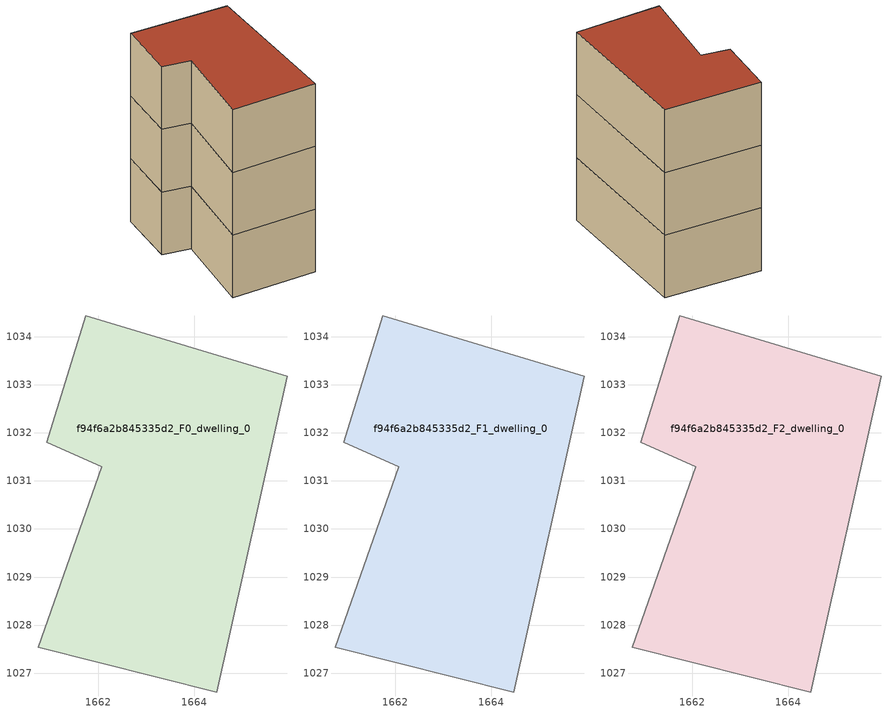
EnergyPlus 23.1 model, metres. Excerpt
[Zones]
f94f6a2b845335d2_F0_dwelling_0
 floor ground (EU_floor_Construction): 1665.93,1033.17 1664.47,1026.61 1660.75,1027.54 1662.08,1031.29 1660.94,1031.8 1661.74,1034.43 z0
 wall adiabatic (EU_wall_Construction): 1660.75,1027.54 1664.47,1026.61 1665.93,1033.17 1661.74,1034.43 1660.94,1031.8 1662.08,1031.29 1660.75,1027.54 z0:3
f94f6a2b845335d2_F1_dwelling_0
 floor to f94f6a2b845335d2_F0_dwelling_0 (EU_floor_Construction): 1665.93,1033.17 1664.47,1026.61 1660.75,1027.54 1662.08,1031.29 1660.94,1031.8 1661.74,1034.43 z3
 wall adiabatic (EU_wall_Construction): 1660.75,1027.54 1664.47,1026.61 1665.93,1033.17 1661.74,1034.43 1660.94,1031.8 1662.08,1031.29 1660.75,1027.54 z3:6
f94f6a2b845335d2_F2_dwelling_0
 floor to f94f6a2b845335d2_F1_dwelling_0 (EU_floor_Construction): 1665.93,1033.17 1664.47,1026.61 1660.75,1027.54 1662.08,1031.29 1660.94,1031.8 1661.74,1034.43 z6
 wall adiabatic (EU_wall_Construction): 1660.75,1027.54 1664.47,1026.61 1665.93,1033.17 1661.74,1034.43 1660.94,1031.8 1662.08,1031.29 1660.75,1027.54 z6:9
 roof outside (EU_roof_Construction): 1664.47,1026.61 1665.93,1033.17 1661.74,1034.43 1660.94,1031.8 1662.08,1031.29 1660.75,1027.54 z9
[Building]
EU S2 Campaign: North Axis=0; Terrain=City; Solar Distribution=FullExterior
[Site:Location]
Bologna: Latitude=44.5; Longitude=11.25; Time Zone=1; Elevation=37
[SizingPeriod:WeatherFileDays]
AnnualSizingPeriod: Begin Month=1; Begin Day of Month=1; End Month=12; End Day of Month=31; Day of Week for Start Day=Monday; Use Weather File Daylight Saving Period=No; Use Weather File Rain and Snow Indicators=No
[MATERIAL]
EU_InternalMass_Material: Roughness=MediumRough; Thickness=0.1; Conductivity=1; Density=1800; Specific Heat=900; Thermal Absorptance=0.9; Solar Absorptance=0.7; Visible Absorptance=0.7
[MATERIAL:NOMASS] Roughness=MediumRough; Thermal Absorptance=0.9; Solar Absorptance=0.7; Visible Absorptance=0.7
Name | Thermal Resistance
EU_wall_NoMass | 0.937881
EU_roof_NoMass | 0.548572
EU_floor_NoMass | 0.71348
[CONSTRUCTION]
EU_wall_Construction: EU_wall_NoMass
EU_roof_Construction: EU_roof_NoMass
EU_floor_Construction: EU_floor_NoMass
EU_InternalMass_Construction: EU_InternalMass_Material
[ZONE] Type=1; Multiplier=1; Ceiling Height=autocalculate; Floor Area=autocalculate; Part of Total Floor Area=Yes
Name | Volume
f94f6a2b845335d2_F0_dwelling_0 | 80.8901
f94f6a2b845335d2_F1_dwelling_0; f94f6a2b845335d2_F2_dwelling_0 | 80.8894
[INTERNALMASS] Construction=EU_InternalMass_Construction; Surface Area=26.9634
Name | Zone or ZoneList
f94f6a2b845335d2_F0_dwelling_0_EU_InternalMass | f94f6a2b845335d2_F0_dwelling_0
f94f6a2b845335d2_F1_dwelling_0_EU_InternalMass | f94f6a2b845335d2_F1_dwelling_0
f94f6a2b845335d2_F2_dwelling_0_EU_InternalMass | f94f6a2b845335d2_F2_dwelling_0
[OTHEREQUIPMENT] Fuel Type=Electricity; Design Level Calculation Method=Watts/Area; Power per Zone Floor Area=1; Fraction Latent=0; Fraction Radiant=0; Fraction Lost=0; Carbon Dioxide Generation Rate=0; EndUse Subcategory=EU_Step8_InternalGains
Name | Zone or ZoneList or Space or SpaceList | Schedule
EU_Step8_InternalGain_f94f6a2b845335d2_F0_dwelling_0_f000 | f94f6a2b845335d2_F0_dwelling_0 | EU_Step8_GainSchedule_f94f6a2b845335d2_F0_dwelling_0_f000
EU_Step8_InternalGain_f94f6a2b845335d2_F1_dwelling_0_f000 | f94f6a2b845335d2_F1_dwelling_0 | EU_Step8_GainSchedule_f94f6a2b845335d2_F1_dwelling_0_f000
EU_Step8_InternalGain_f94f6a2b845335d2_F2_dwelling_0_f000 | f94f6a2b845335d2_F2_dwelling_0 | EU_Step8_GainSchedule_f94f6a2b845335d2_F2_dwelling_0_f000
[ZONEVENTILATION:DESIGNFLOWRATE] Schedule=EU_AlwaysOn; Design Flow Rate Calculation Method=AirChanges/Hour; Air Changes per Hour=0.687892; Ventilation Type=Natural; Fan Pressure Rise=0; Fan Total Efficiency=1; Constant Term Coefficient=1; Temperature Term Coefficient=0; Velocity Term Coefficient=0; Velocity Squared Term Coefficient=0; Minimum Indoor Temperature=-100; Maximum Indoor Temperature=100; Delta Temperature=-100; Minimum Outdoor Temperature=-100; Maximum Outdoor Temperature=100; Maximum Wind Speed=40
Name | Zone or ZoneList or Space or SpaceList
EU_ConstantAir_f94f6a2b845335d2_F0_dwelling_0 | f94f6a2b845335d2_F0_dwelling_0
EU_ConstantAir_f94f6a2b845335d2_F1_dwelling_0 | f94f6a2b845335d2_F1_dwelling_0
EU_ConstantAir_f94f6a2b845335d2_F2_dwelling_0 | f94f6a2b845335d2_F2_dwelling_0
[HVACTEMPLATE:THERMOSTAT] Constant Heating Setpoint=20; Constant Cooling Setpoint=50
EU_HeatOnly_f94f6a2b845335d2_F0_dwelling_0; EU_HeatOnly_f94f6a2b845335d2_F1_dwelling_0; EU_HeatOnly_f94f6a2b845335d2_F2_dwelling_0
[HVACTEMPLATE:ZONE:IDEALLOADSAIRSYSTEM] System Availability Schedule=EU_AlwaysOn; Maximum Heating Supply Air Temperature=50; Minimum Cooling Supply Air Temperature=13; Maximum Heating Supply Air Humidity Ratio=0.0156; Minimum Cooling Supply Air Humidity Ratio=0.0077; Heating Limit=NoLimit; Cooling Limit=NoLimit; Heating Availability Schedule=EU_AlwaysOn; Cooling Availability Schedule=EU_CoolingOff; Dehumidification Control Type=ConstantSensibleHeatRatio; Cooling Sensible Heat Ratio=0.7; Dehumidification Setpoint=60; Humidification Control Type=None; Humidification Setpoint=30; Outdoor Air Method=None; Outdoor Air Flow Rate per Person=0.00944; Outdoor Air Flow Rate per Zone Floor Area=0; Outdoor Air Flow Rate per Zone=0; Demand Controlled Ventilation Type=None; Outdoor Air Economizer Type=NoEconomizer; Heat Recovery Type=None; Sensible Heat Recovery Effectiveness=0.7; Latent Heat Recovery Effectiveness=0.65
Name | Template Thermostat
f94f6a2b845335d2_F0_dwelling_0 | EU_HeatOnly_f94f6a2b845335d2_F0_dwelling_0
f94f6a2b845335d2_F1_dwelling_0 | EU_HeatOnly_f94f6a2b845335d2_F1_dwelling_0
f94f6a2b845335d2_F2_dwelling_0 | EU_HeatOnly_f94f6a2b845335d2_F2_dwelling_0
[SIZING:ZONE] Zone Cooling Design Supply Air Temperature Input Method=SupplyAirTemperature; Zone Cooling Design Supply Air Temperature=13; Zone Heating Design Supply Air Temperature Input Method=SupplyAirTemperature; Zone Heating Design Supply Air Temperature=50; Zone Cooling Design Supply Air Humidity Ratio=0.008; Zone Heating Design Supply Air Humidity Ratio=0.008; Cooling Design Air Flow Method=DesignDay; Cooling Design Air Flow Rate=0; Cooling Minimum Air Flow per Zone Floor Area=0.000762; Cooling Minimum Air Flow=0; Cooling Minimum Air Flow Fraction=0.2; Heating Design Air Flow Method=DesignDay; Heating Design Air Flow Rate=0; Heating Maximum Air Flow per Zone Floor Area=0.002032; Heating Maximum Air Flow=0.141576; Heating Maximum Air Flow Fraction=0.3; Account for Dedicated Outdoor Air System=No; Dedicated Outdoor Air System Control Strategy=NeutralSupplyAir; Dedicated Outdoor Air Low Setpoint Temperature for Design=autosize; Dedicated Outdoor Air High Setpoint Temperature for Design=autosize; Zone Load Sizing Method=Sensible Load Only No Latent Load; Zone Latent Cooling Design Supply Air Humidity Ratio Input Method=HumidityRatioDifference; Zone Cooling Design Supply Air Humidity Ratio Difference=0.005; Zone Latent Heating Design Supply Air Humidity Ratio Input Method=HumidityRatioDifference; Zone Humidification Design Supply Air Humidity Ratio Difference=0.005
f94f6a2b845335d2_F0_dwelling_0; f94f6a2b845335d2_F1_dwelling_0; f94f6a2b845335d2_F2_dwelling_0
[SCHEDULE:CONSTANT]
Name | Hourly Value
EU_AlwaysOn | 1
EU_CoolingOff | 0
[SCHEDULE:FILE] Column Number=1; Rows to Skip at Top=0; Number of Hours of Data=8760; Column Separator=Comma; Interpolate to Timestep=No; Minutes per Item=60; Adjust Schedule for Daylight Savings=Yes
Name | File
EU_Step8_GainSchedule_f94f6a2b845335d2_F0_dwelling_0_f000 | ../../schedules/f94f6a2b845335d2/f94f6a2b845335d2_F0_dwelling_0_f000_gain.csv
EU_Step8_GainSchedule_f94f6a2b845335d2_F1_dwelling_0_f000 | ../../schedules/f94f6a2b845335d2/f94f6a2b845335d2_F1_dwelling_0_f000_gain.csv
EU_Step8_GainSchedule_f94f6a2b845335d2_F2_dwelling_0_f000 | ../../schedules/f94f6a2b845335d2/f94f6a2b845335d2_F2_dwelling_0_f000_gain.csv
